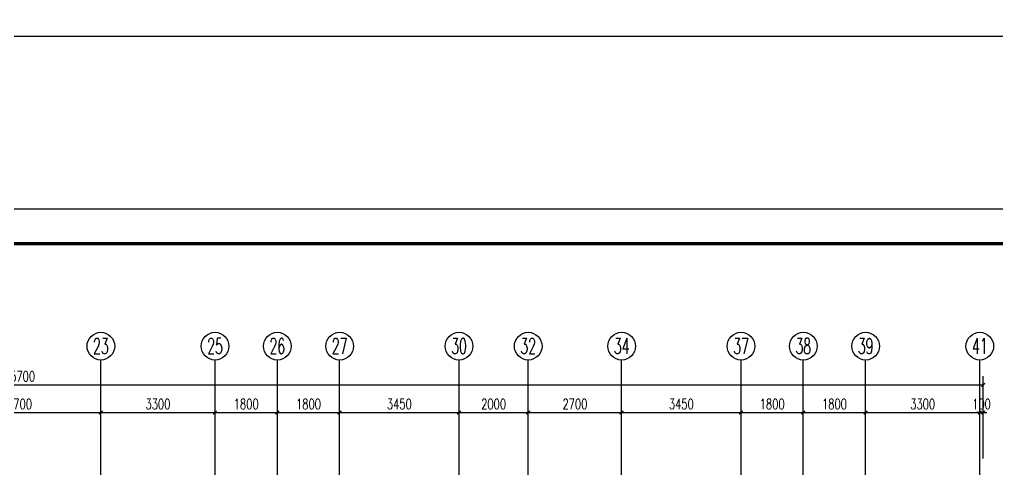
# Model space of a CAD drawing. Extents: x -287580 to -53108, y -522338 to -82629.
# Drawn here: x -226359 to -198099, y -458735 to -445740 of the extents above; entities that cross this region are included whole.
import ezdxf
from ezdxf.enums import TextEntityAlignment as Align

# ---------------------------------------------------------------- set-up
doc = ezdxf.new("R2010")
doc.units = 0
doc.header["$LTSCALE"] = 1000
doc.header["$MEASUREMENT"] = 0
doc.linetypes.add('DOTE', pattern=[2.42, 2, -0.2, 0.02, -0.2])
for name, color, linetype in [('AXIS', 3, 'Continuous'), ('AXIS_TEXT', 7, 'Continuous'), ('DOTE', 99, 'Continuous'), ('PUB_TITLE', 146, 'Continuous')]:
    doc.layers.add(name, color=color, linetype=linetype)
doc.styles.add('_TCH_AXIS', font='COMPLEX', dxfattribs={"bigfont": 'GBCBIG'})
doc.styles.add('_TCH_DIM_T3', font='SIMPLEX', dxfattribs={"width": 0.705882, "bigfont": 'GBCBIG'})
doc.styles.add('COMPLEX', font='COMPLEX')
doc.dimstyles.new('_TCH_ARCH&&100', dxfattribs={"dimtxt": 297.5, "dimasz": 100, "dimexe": 250, "dimexo": 300, "dimgap": 100, "dimtad": 1, "dimdec": 0, "dimzin": 0, "dimdsep": 46, "dimtxsty": '_TCH_DIM_T3', "dimblk": 'ARCHTICK', "dimcen": 0.09, "dimclrt": 7, "dimazin": 2, "dimtfac": 1, "dimtdec": 0, "dimtix": 1, "dimtmove": 2, "dimatfit": 3, "dimfxl": 0, "dimtolj": 1, "dimtzin": 0, "dimarcsym": 0})

# ---------------------------------------------------------------- blocks, each defined once
blk = doc.blocks.new('_ArchTick')
at = {"color": 0, "linetype": 'ByBlock', "const_width": 0.4}
blk.add_lwpolyline([(-0.5, -0.5), (0.5, 0.5)], dxfattribs=at)
blk = doc.blocks.new('*D288')
at = {"layer": 'AXIS', "color": 0, "lineweight": -2}
for p, q in [((-228709, -458420), (-228709, -456844)), ((-224009, -458420), (-224009, -456844)), ((-228709, -457094), (-224009, -457094))]:
    blk.add_line(p, q, dxfattribs=at)
at = {"layer": 'Defpoints', "color": 0}
for p in [(-224009, -457094), (-228709, -458720), (-224009, -458720)]:
    blk.add_point(p, dxfattribs=at)
at = {"layer": 'AXIS', "color": 0, "lineweight": -2, "xscale": 100, "yscale": 100, "zscale": 100, "rotation": 180}
blk.add_blockref('_ArchTick', (-228709, -457094), dxfattribs=at)
at = {"layer": 'AXIS', "color": 0, "lineweight": -2, "xscale": 100, "yscale": 100, "zscale": 100}
blk.add_blockref('_ArchTick', (-224009, -457094), dxfattribs=at)
at = {"layer": 'AXIS', "color": 7, "insert": (-226359, -456846), "char_height": 297.5, "attachment_point": 5, "style": '_TCH_DIM_T3'}
blk.add_mtext('\\A1;4700', dxfattribs=at)
blk = doc.blocks.new('*D289')
at = {"layer": 'AXIS', "color": 0, "lineweight": -2}
for p, q in [((-224009, -458420), (-224009, -456844)), ((-220709, -458420), (-220709, -456844)), ((-224009, -457094), (-220709, -457094))]:
    blk.add_line(p, q, dxfattribs=at)
at = {"layer": 'Defpoints', "color": 0}
for p in [(-220709, -457094), (-224009, -458720), (-220709, -458720)]:
    blk.add_point(p, dxfattribs=at)
at = {"layer": 'AXIS', "color": 0, "lineweight": -2, "xscale": 100, "yscale": 100, "zscale": 100, "rotation": 180}
blk.add_blockref('_ArchTick', (-224009, -457094), dxfattribs=at)
at = {"layer": 'AXIS', "color": 0, "lineweight": -2, "xscale": 100, "yscale": 100, "zscale": 100}
blk.add_blockref('_ArchTick', (-220709, -457094), dxfattribs=at)
at = {"layer": 'AXIS', "color": 7, "insert": (-222359, -456846), "char_height": 297.5, "attachment_point": 5, "style": '_TCH_DIM_T3'}
blk.add_mtext('\\A1;3300', dxfattribs=at)
blk = doc.blocks.new('*D290')
at = {"layer": 'AXIS', "color": 0, "lineweight": -2}
for p, q in [((-220709, -458420), (-220709, -456844)), ((-218909, -458420), (-218909, -456844)), ((-220709, -457094), (-218909, -457094))]:
    blk.add_line(p, q, dxfattribs=at)
at = {"layer": 'Defpoints', "color": 0}
for p in [(-218909, -457094), (-220709, -458720), (-218909, -458720)]:
    blk.add_point(p, dxfattribs=at)
at = {"layer": 'AXIS', "color": 0, "lineweight": -2, "xscale": 100, "yscale": 100, "zscale": 100, "rotation": 180}
blk.add_blockref('_ArchTick', (-220709, -457094), dxfattribs=at)
at = {"layer": 'AXIS', "color": 0, "lineweight": -2, "xscale": 100, "yscale": 100, "zscale": 100}
blk.add_blockref('_ArchTick', (-218909, -457094), dxfattribs=at)
at = {"layer": 'AXIS', "color": 7, "insert": (-219809, -456846), "char_height": 297.5, "attachment_point": 5, "style": '_TCH_DIM_T3'}
blk.add_mtext('\\A1;1800', dxfattribs=at)
blk = doc.blocks.new('*D291')
at = {"layer": 'AXIS', "color": 0, "lineweight": -2}
for p, q in [((-218909, -458420), (-218909, -456844)), ((-217109, -458420), (-217109, -456844)), ((-218909, -457094), (-217109, -457094))]:
    blk.add_line(p, q, dxfattribs=at)
at = {"layer": 'Defpoints', "color": 0}
for p in [(-217109, -457094), (-218909, -458720), (-217109, -458720)]:
    blk.add_point(p, dxfattribs=at)
at = {"layer": 'AXIS', "color": 0, "lineweight": -2, "xscale": 100, "yscale": 100, "zscale": 100, "rotation": 180}
blk.add_blockref('_ArchTick', (-218909, -457094), dxfattribs=at)
at = {"layer": 'AXIS', "color": 0, "lineweight": -2, "xscale": 100, "yscale": 100, "zscale": 100}
blk.add_blockref('_ArchTick', (-217109, -457094), dxfattribs=at)
at = {"layer": 'AXIS', "color": 7, "insert": (-218009, -456846), "char_height": 297.5, "attachment_point": 5, "style": '_TCH_DIM_T3'}
blk.add_mtext('\\A1;1800', dxfattribs=at)
blk = doc.blocks.new('*D292')
at = {"layer": 'AXIS', "color": 0, "lineweight": -2}
for p, q in [((-217109, -458420), (-217109, -456844)), ((-213659, -458420), (-213659, -456844)), ((-217109, -457094), (-213659, -457094))]:
    blk.add_line(p, q, dxfattribs=at)
at = {"layer": 'Defpoints', "color": 0}
for p in [(-213659, -457094), (-217109, -458720), (-213659, -458720)]:
    blk.add_point(p, dxfattribs=at)
at = {"layer": 'AXIS', "color": 0, "lineweight": -2, "xscale": 100, "yscale": 100, "zscale": 100, "rotation": 180}
blk.add_blockref('_ArchTick', (-217109, -457094), dxfattribs=at)
at = {"layer": 'AXIS', "color": 0, "lineweight": -2, "xscale": 100, "yscale": 100, "zscale": 100}
blk.add_blockref('_ArchTick', (-213659, -457094), dxfattribs=at)
at = {"layer": 'AXIS', "color": 7, "insert": (-215384, -456846), "char_height": 297.5, "attachment_point": 5, "style": '_TCH_DIM_T3'}
blk.add_mtext('\\A1;3450', dxfattribs=at)
blk = doc.blocks.new('*D293')
at = {"layer": 'AXIS', "color": 0, "lineweight": -2}
for p, q in [((-213659, -458420), (-213659, -456844)), ((-211659, -458420), (-211659, -456844)), ((-213659, -457094), (-211659, -457094))]:
    blk.add_line(p, q, dxfattribs=at)
at = {"layer": 'Defpoints', "color": 0}
for p in [(-211659, -457094), (-213659, -458720), (-211659, -458720)]:
    blk.add_point(p, dxfattribs=at)
at = {"layer": 'AXIS', "color": 0, "lineweight": -2, "xscale": 100, "yscale": 100, "zscale": 100, "rotation": 180}
blk.add_blockref('_ArchTick', (-213659, -457094), dxfattribs=at)
at = {"layer": 'AXIS', "color": 0, "lineweight": -2, "xscale": 100, "yscale": 100, "zscale": 100}
blk.add_blockref('_ArchTick', (-211659, -457094), dxfattribs=at)
at = {"layer": 'AXIS', "color": 7, "insert": (-212659, -456846), "char_height": 297.5, "attachment_point": 5, "style": '_TCH_DIM_T3'}
blk.add_mtext('\\A1;2000', dxfattribs=at)
blk = doc.blocks.new('*D294')
at = {"layer": 'AXIS', "color": 0, "lineweight": -2}
for p, q in [((-211659, -458420), (-211659, -456844)), ((-208959, -458420), (-208959, -456844)), ((-211659, -457094), (-208959, -457094))]:
    blk.add_line(p, q, dxfattribs=at)
at = {"layer": 'Defpoints', "color": 0}
for p in [(-208959, -457094), (-211659, -458720), (-208959, -458720)]:
    blk.add_point(p, dxfattribs=at)
at = {"layer": 'AXIS', "color": 0, "lineweight": -2, "xscale": 100, "yscale": 100, "zscale": 100, "rotation": 180}
blk.add_blockref('_ArchTick', (-211659, -457094), dxfattribs=at)
at = {"layer": 'AXIS', "color": 0, "lineweight": -2, "xscale": 100, "yscale": 100, "zscale": 100}
blk.add_blockref('_ArchTick', (-208959, -457094), dxfattribs=at)
at = {"layer": 'AXIS', "color": 7, "insert": (-210309, -456846), "char_height": 297.5, "attachment_point": 5, "style": '_TCH_DIM_T3'}
blk.add_mtext('\\A1;2700', dxfattribs=at)
blk = doc.blocks.new('*D295')
at = {"layer": 'AXIS', "color": 0, "lineweight": -2}
for p, q in [((-208959, -458420), (-208959, -456844)), ((-205509, -458420), (-205509, -456844)), ((-208959, -457094), (-205509, -457094))]:
    blk.add_line(p, q, dxfattribs=at)
at = {"layer": 'Defpoints', "color": 0}
for p in [(-205509, -457094), (-208959, -458720), (-205509, -458720)]:
    blk.add_point(p, dxfattribs=at)
at = {"layer": 'AXIS', "color": 0, "lineweight": -2, "xscale": 100, "yscale": 100, "zscale": 100, "rotation": 180}
blk.add_blockref('_ArchTick', (-208959, -457094), dxfattribs=at)
at = {"layer": 'AXIS', "color": 0, "lineweight": -2, "xscale": 100, "yscale": 100, "zscale": 100}
blk.add_blockref('_ArchTick', (-205509, -457094), dxfattribs=at)
at = {"layer": 'AXIS', "color": 7, "insert": (-207234, -456846), "char_height": 297.5, "attachment_point": 5, "style": '_TCH_DIM_T3'}
blk.add_mtext('\\A1;3450', dxfattribs=at)
blk = doc.blocks.new('*D296')
at = {"layer": 'AXIS', "color": 0, "lineweight": -2}
for p, q in [((-205509, -458420), (-205509, -456844)), ((-203709, -458420), (-203709, -456844)), ((-205509, -457094), (-203709, -457094))]:
    blk.add_line(p, q, dxfattribs=at)
at = {"layer": 'Defpoints', "color": 0}
for p in [(-203709, -457094), (-205509, -458720), (-203709, -458720)]:
    blk.add_point(p, dxfattribs=at)
at = {"layer": 'AXIS', "color": 0, "lineweight": -2, "xscale": 100, "yscale": 100, "zscale": 100, "rotation": 180}
blk.add_blockref('_ArchTick', (-205509, -457094), dxfattribs=at)
at = {"layer": 'AXIS', "color": 0, "lineweight": -2, "xscale": 100, "yscale": 100, "zscale": 100}
blk.add_blockref('_ArchTick', (-203709, -457094), dxfattribs=at)
at = {"layer": 'AXIS', "color": 7, "insert": (-204609, -456846), "char_height": 297.5, "attachment_point": 5, "style": '_TCH_DIM_T3'}
blk.add_mtext('\\A1;1800', dxfattribs=at)
blk = doc.blocks.new('*D297')
at = {"layer": 'AXIS', "color": 0, "lineweight": -2}
for p, q in [((-203709, -458420), (-203709, -456844)), ((-201909, -458420), (-201909, -456844)), ((-203709, -457094), (-201909, -457094))]:
    blk.add_line(p, q, dxfattribs=at)
at = {"layer": 'Defpoints', "color": 0}
for p in [(-201909, -457094), (-203709, -458720), (-201909, -458720)]:
    blk.add_point(p, dxfattribs=at)
at = {"layer": 'AXIS', "color": 0, "lineweight": -2, "xscale": 100, "yscale": 100, "zscale": 100, "rotation": 180}
blk.add_blockref('_ArchTick', (-203709, -457094), dxfattribs=at)
at = {"layer": 'AXIS', "color": 0, "lineweight": -2, "xscale": 100, "yscale": 100, "zscale": 100}
blk.add_blockref('_ArchTick', (-201909, -457094), dxfattribs=at)
at = {"layer": 'AXIS', "color": 7, "insert": (-202809, -456846), "char_height": 297.5, "attachment_point": 5, "style": '_TCH_DIM_T3'}
blk.add_mtext('\\A1;1800', dxfattribs=at)
blk = doc.blocks.new('*D298')
at = {"layer": 'AXIS', "color": 0, "lineweight": -2}
for p, q in [((-201909, -458420), (-201909, -456844)), ((-198609, -458420), (-198609, -456844)), ((-201909, -457094), (-198609, -457094))]:
    blk.add_line(p, q, dxfattribs=at)
at = {"layer": 'Defpoints', "color": 0}
for p in [(-198609, -457094), (-201909, -458720), (-198609, -458720)]:
    blk.add_point(p, dxfattribs=at)
at = {"layer": 'AXIS', "color": 0, "lineweight": -2, "xscale": 100, "yscale": 100, "zscale": 100, "rotation": 180}
blk.add_blockref('_ArchTick', (-201909, -457094), dxfattribs=at)
at = {"layer": 'AXIS', "color": 0, "lineweight": -2, "xscale": 100, "yscale": 100, "zscale": 100}
blk.add_blockref('_ArchTick', (-198609, -457094), dxfattribs=at)
at = {"layer": 'AXIS', "color": 7, "insert": (-200259, -456846), "char_height": 297.5, "attachment_point": 5, "style": '_TCH_DIM_T3'}
blk.add_mtext('\\A1;3300', dxfattribs=at)
blk = doc.blocks.new('*D299')
at = {"layer": 'AXIS', "color": 0, "lineweight": -2}
for p, q in [((-198609, -458420), (-198609, -456844)), ((-198509, -458420), (-198509, -456844)), ((-198609, -457094), (-198709, -457094)), ((-198609, -457094), (-198509, -457094)), ((-198509, -457094), (-198409, -457094))]:
    blk.add_line(p, q, dxfattribs=at)
at = {"layer": 'Defpoints', "color": 0}
for p in [(-198509, -457094), (-198609, -458720), (-198509, -458720)]:
    blk.add_point(p, dxfattribs=at)
at = {"layer": 'AXIS', "color": 0, "lineweight": -2, "xscale": 100, "yscale": 100, "zscale": 100}
blk.add_blockref('_ArchTick', (-198609, -457094), dxfattribs=at)
at = {"layer": 'AXIS', "color": 0, "lineweight": -2, "xscale": 100, "yscale": 100, "zscale": 100, "rotation": 180}
blk.add_blockref('_ArchTick', (-198509, -457094), dxfattribs=at)
at = {"layer": 'AXIS', "color": 7, "insert": (-198559, -456846), "char_height": 297.5, "attachment_point": 5, "style": '_TCH_DIM_T3'}
blk.add_mtext('\\A1;100', dxfattribs=at)
blk = doc.blocks.new('*D300')
at = {"layer": 'AXIS', "color": 0, "lineweight": -2}
for p, q in [((-254209, -458420), (-254209, -456044)), ((-198509, -458420), (-198509, -456044)), ((-254209, -456294), (-198509, -456294))]:
    blk.add_line(p, q, dxfattribs=at)
at = {"layer": 'Defpoints', "color": 0}
for p in [(-198509, -456294), (-254209, -458720), (-198509, -458720)]:
    blk.add_point(p, dxfattribs=at)
at = {"layer": 'AXIS', "color": 0, "lineweight": -2, "xscale": 100, "yscale": 100, "zscale": 100, "rotation": 180}
blk.add_blockref('_ArchTick', (-254209, -456294), dxfattribs=at)
at = {"layer": 'AXIS', "color": 0, "lineweight": -2, "xscale": 100, "yscale": 100, "zscale": 100}
blk.add_blockref('_ArchTick', (-198509, -456294), dxfattribs=at)
at = {"layer": 'AXIS', "color": 7, "insert": (-226359, -456046), "char_height": 297.5, "attachment_point": 5, "style": '_TCH_DIM_T3'}
blk.add_mtext('\\A1;55700', dxfattribs=at)
blk = doc.blocks.new('_AXISO')
blk.add_circle((0, 0), 0.5)
at = {"layer": 'AXIS_TEXT', "style": 'COMPLEX', "width": 1.041667}
blk.add_attdef('A', text='', height=0.56, dxfattribs=at).set_placement((-0.25, -0.28), (0.25, -0.28), align=Align.FIT)

msp = doc.modelspace()

# ---------------------------------------------------------------- linework, layer by layer
at = {"layer": 'AXIS'}
for p, q in [((-224008.8, -457774.7), (-224008.8, -455574.4)), ((-220708.8, -457774.7), (-220708.8, -455574.4)), ((-218908.8, -457774.7), (-218908.8, -455574.4)), ((-217108.8, -457774.7), (-217108.8, -455574.4)), ((-213658.8, -457774.7), (-213658.8, -455574.4)), ((-211658.8, -457774.7), (-211658.8, -455574.4)), ((-208958.8, -457774.7), (-208958.8, -455574.4)), ((-205508.8, -457774.7), (-205508.8, -455574.4)), ((-203708.8, -457774.7), (-203708.8, -455574.4)), ((-201908.8, -457774.7), (-201908.8, -455574.4)), ((-198608.8, -457774.7), (-198608.8, -455574.4))]:
    msp.add_line(p, q, dxfattribs=at)
at = {"layer": 'DOTE', "linetype": 'DOTE'}
for p, q in [((-224008.8, -474142), (-224008.8, -457872.4)), ((-220708.8, -464950.9), (-220708.8, -457872.4)), ((-218908.8, -474142), (-218908.8, -457872.4)), ((-217108.8, -464950.9), (-217108.8, -457872.4)), ((-213658.8, -466550.9), (-213658.8, -457872.4)), ((-211658.8, -464550.9), (-211658.8, -457872.4)), ((-208958.8, -466550.9), (-208958.8, -457872.4)), ((-205508.8, -464950.9), (-205508.8, -457872.4)), ((-203708.8, -474142), (-203708.8, -457872.4)), ((-201908.8, -464650.9), (-201908.8, -457872.4)), ((-198608.8, -474142), (-198608.8, -457872.4))]:
    msp.add_line(p, q, dxfattribs=at)
at = {"layer": 'PUB_TITLE'}
for points in [[(-265242.7, -446215.5), (-181142.7, -446215.5), (-181142.7, -386815.5), (-265242.7, -386815.5)], [(-265242.7, -510615.5), (-181142.7, -510615.5), (-181142.7, -451215.5), (-265242.7, -451215.5)]]:
    msp.add_lwpolyline(points, close=True, dxfattribs=at)
at = {"layer": 'PUB_TITLE', "const_width": 100}
msp.add_lwpolyline([(-262742.7, -509615.5), (-182142.7, -509615.5), (-182142.7, -452215.5), (-262742.7, -452215.5)], close=True, dxfattribs=at)

# ---------------------------------------------------------------- block references
at = {"layer": 'AXIS'}
ref = msp.add_blockref('_AXISO', (-224008.8, -455174.4), dxfattribs=dict(at, xscale=800, yscale=800, zscale=800))
ref.add_attrib('A', '23', dxfattribs={"layer": 'AXIS_TEXT', "height": 452.55, "style": '_TCH_AXIS', "width": 0.617647}).set_placement((-224235.1, -455400.7), (-223782.5, -455400.7), align=Align.FIT)
ref = msp.add_blockref('_AXISO', (-220708.8, -455174.4), dxfattribs=dict(at, xscale=800, yscale=800, zscale=800))
ref.add_attrib('A', '25', dxfattribs={"layer": 'AXIS_TEXT', "height": 452.55, "style": '_TCH_AXIS', "width": 0.617647}).set_placement((-220935.1, -455400.7), (-220482.5, -455400.7), align=Align.FIT)
ref = msp.add_blockref('_AXISO', (-218908.8, -455174.4), dxfattribs=dict(at, xscale=800, yscale=800, zscale=800))
ref.add_attrib('A', '26', dxfattribs={"layer": 'AXIS_TEXT', "height": 452.55, "style": '_TCH_AXIS', "width": 0.617647}).set_placement((-219135.1, -455400.7), (-218682.5, -455400.7), align=Align.FIT)
ref = msp.add_blockref('_AXISO', (-217108.8, -455174.4), dxfattribs=dict(at, xscale=800, yscale=800, zscale=800))
ref.add_attrib('A', '27', dxfattribs={"layer": 'AXIS_TEXT', "height": 452.55, "style": '_TCH_AXIS', "width": 0.617647}).set_placement((-217335.1, -455400.7), (-216882.5, -455400.7), align=Align.FIT)
ref = msp.add_blockref('_AXISO', (-213658.8, -455174.4), dxfattribs=dict(at, xscale=800, yscale=800, zscale=800))
ref.add_attrib('A', '30', dxfattribs={"layer": 'AXIS_TEXT', "height": 452.55, "style": '_TCH_AXIS', "width": 0.636364}).set_placement((-213885.1, -455400.7), (-213432.5, -455400.7), align=Align.FIT)
ref = msp.add_blockref('_AXISO', (-211658.8, -455174.4), dxfattribs=dict(at, xscale=800, yscale=800, zscale=800))
ref.add_attrib('A', '32', dxfattribs={"layer": 'AXIS_TEXT', "height": 452.55, "style": '_TCH_AXIS', "width": 0.636364}).set_placement((-211885.1, -455400.7), (-211432.5, -455400.7), align=Align.FIT)
ref = msp.add_blockref('_AXISO', (-208958.8, -455174.4), dxfattribs=dict(at, xscale=800, yscale=800, zscale=800))
ref.add_attrib('A', '34', dxfattribs={"layer": 'AXIS_TEXT', "height": 452.55, "style": '_TCH_AXIS', "width": 0.6}).set_placement((-209185.1, -455400.7), (-208732.5, -455400.7), align=Align.FIT)
ref = msp.add_blockref('_AXISO', (-205508.8, -455174.4), dxfattribs=dict(at, xscale=800, yscale=800, zscale=800))
ref.add_attrib('A', '37', dxfattribs={"layer": 'AXIS_TEXT', "height": 452.55, "style": '_TCH_AXIS', "width": 0.636364}).set_placement((-205735.1, -455400.7), (-205282.5, -455400.7), align=Align.FIT)
ref = msp.add_blockref('_AXISO', (-203708.8, -455174.4), dxfattribs=dict(at, xscale=800, yscale=800, zscale=800))
ref.add_attrib('A', '38', dxfattribs={"layer": 'AXIS_TEXT', "height": 452.55, "style": '_TCH_AXIS', "width": 0.636364}).set_placement((-203935.1, -455400.7), (-203482.5, -455400.7), align=Align.FIT)
ref = msp.add_blockref('_AXISO', (-201908.8, -455174.4), dxfattribs=dict(at, xscale=800, yscale=800, zscale=800))
ref.add_attrib('A', '39', dxfattribs={"layer": 'AXIS_TEXT', "height": 452.55, "style": '_TCH_AXIS', "width": 0.636364}).set_placement((-202135.1, -455400.7), (-201682.5, -455400.7), align=Align.FIT)
ref = msp.add_blockref('_AXISO', (-198608.8, -455174.4), dxfattribs=dict(at, xscale=800, yscale=800, zscale=800))
ref.add_attrib('A', '41', dxfattribs={"layer": 'AXIS_TEXT', "height": 452.55, "style": '_TCH_AXIS', "width": 0.7}).set_placement((-198835.1, -455400.7), (-198382.5, -455400.7), align=Align.FIT)

# ---------------------------------------------------------------- dimensions: what is measured, and where the dimension line sits
for p1, p2, distance, picture, middle in [((-254208.8, -458720), (-198508.8, -458720), 2425.6, '*D300', (-226358.8, -456045.6)), ((-228708.8, -458720), (-224008.8, -458720), 1625.6, '*D288', (-226358.8, -456845.6)), ((-224008.8, -458720), (-220708.8, -458720), 1625.6, '*D289', (-222358.8, -456845.6)), ((-220708.8, -458720), (-218908.8, -458720), 1625.6, '*D290', (-219808.8, -456845.6)), ((-218908.8, -458720), (-217108.8, -458720), 1625.6, '*D291', (-218008.8, -456845.6)), ((-217108.8, -458720), (-213658.8, -458720), 1625.6, '*D292', (-215383.8, -456845.6)), ((-213658.8, -458720), (-211658.8, -458720), 1625.6, '*D293', (-212658.8, -456845.6)), ((-211658.8, -458720), (-208958.8, -458720), 1625.6, '*D294', (-210308.8, -456845.6)), ((-208958.8, -458720), (-205508.8, -458720), 1625.6, '*D295', (-207233.8, -456845.6)), ((-205508.8, -458720), (-203708.8, -458720), 1625.6, '*D296', (-204608.8, -456845.6)), ((-203708.8, -458720), (-201908.8, -458720), 1625.6, '*D297', (-202808.8, -456845.6)), ((-201908.8, -458720), (-198608.8, -458720), 1625.6, '*D298', (-200258.8, -456845.6)), ((-198608.8, -458720), (-198508.8, -458720), 1625.6, '*D299', (-198558.8, -456845.6))]:
    dim = msp.add_aligned_dim(p1=p1, p2=p2, distance=distance, dimstyle='_TCH_ARCH&&100', dxfattribs=at)
    dim.commit()
    dim.dimension.update_dxf_attribs({"geometry": picture, "text_midpoint": middle})

doc.saveas('drawing.dxf')
